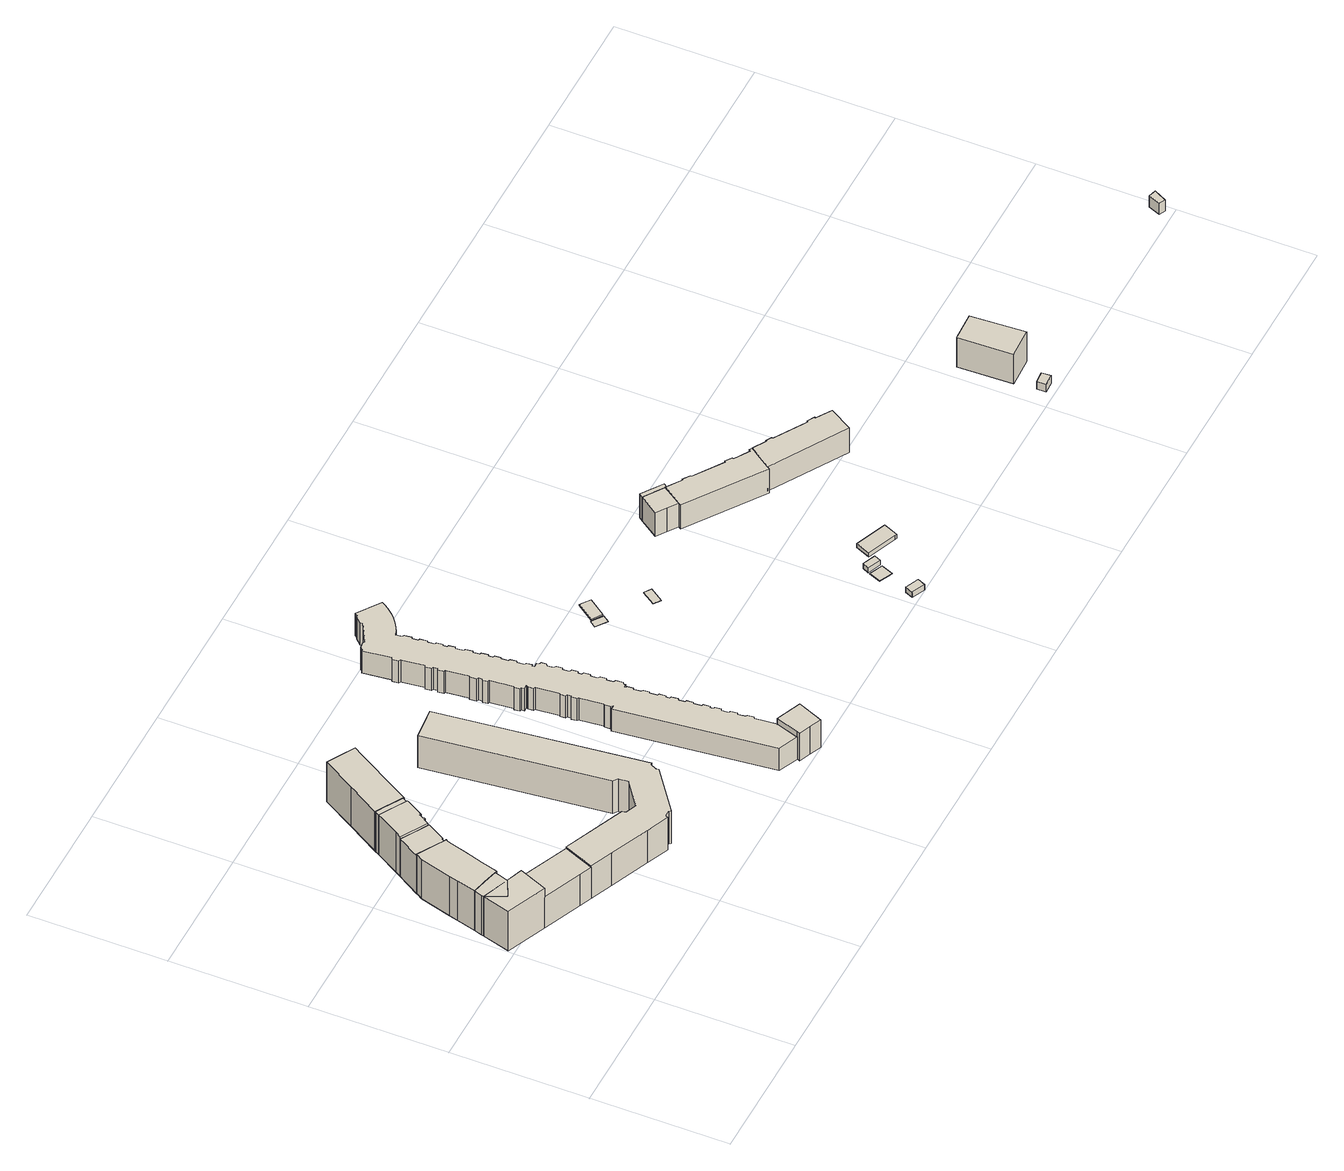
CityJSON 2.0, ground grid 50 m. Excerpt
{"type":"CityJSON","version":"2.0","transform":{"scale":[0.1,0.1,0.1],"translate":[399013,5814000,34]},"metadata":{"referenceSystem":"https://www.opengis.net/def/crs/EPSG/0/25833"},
"CityObjects":{
"building1":{"type":"Building","attributes":{"Gemeindeschluessel":"11000009","BezugspunktDach":"2200","function":"51009_1610","measuredHeight":12.82,"storeysAboveGround":0},"address":[{"country":"Germany","locality":"Berlin"}],"geometry":[{"type":"Solid","lod":"1","boundaries":[[[[0,1,2,3]],[[4,5,6,7]],[[4,7,3,2]],[[5,4,2,1]],[[6,5,1,0]],[[7,6,0,3]]]]}]},
"building2":{"type":"Building","attributes":{"Gemeindeschluessel":"11000009","BezugspunktDach":"2200","function":"51009_1610","measuredHeight":12.54,"storeysAboveGround":0},"address":[{"country":"Germany","locality":"Berlin"}],"geometry":[{"type":"Solid","lod":"1","boundaries":[[[[8,9,10,11]],[[12,13,14,15]],[[12,15,11,10]],[[13,12,10,9]],[[14,13,9,8]],[[15,14,8,11]]]]}]},
"building3":{"type":"Building","attributes":{"Gemeindeschluessel":"11000009","BezugspunktDach":"2200","function":"51009_1610","measuredHeight":14.79,"storeysAboveGround":0},"address":[{"country":"Germany","locality":"Berlin"}],"geometry":[{"type":"Solid","lod":"1","boundaries":[[[[16,17,18,19,20,21,22]],[[23,24,25,26,27,28,29]],[[23,29,22,21]],[[24,23,21,20]],[[25,24,20,19]],[[26,25,19,18]],[[27,26,18,17]],[[28,27,17,16]],[[29,28,16,22]]]]}]},
"building4":{"type":"Building","attributes":{"Gemeindeschluessel":"11000009","BezugspunktDach":"2200","function":"51009_1610","measuredHeight":14.74,"storeysAboveGround":0},"address":[{"country":"Germany","locality":"Berlin"}],"geometry":[{"type":"Solid","lod":"1","boundaries":[[[[30,31,32,33,34,35,36,37,38,39,40]],[[41,42,43,44,45,46,47,48,49,50,51]],[[41,51,40,39]],[[42,41,39,38]],[[43,42,38,37]],[[44,43,37,36]],[[45,44,36,35]],[[46,45,35,34]],[[47,46,34,33]],[[48,47,33,32]],[[49,48,32,31]],[[50,49,31,30]],[[51,50,30,40]]]]}]},
"building5":{"type":"Building","attributes":{"Gemeindeschluessel":"11000009","function":"31001_1010"},"address":[{"country":"Germany","locality":"Berlin","thoroughfareNumber":"30, 31, 31A, 32, 32A, 33","thoroughfareName":"Edisonstraße"},{"country":"Germany","locality":"Berlin","thoroughfareNumber":"17, 18, 18A, 19, 20","thoroughfareName":"Roedernstraße"},{"country":"Germany","locality":"Berlin","thoroughfareNumber":"1, 3, 5, 7, 9","thoroughfareName":"Zeppelinstraße"}],"children":["building5-1","building5-2","building5-3","building5-4","building5-5","building5-6","building5-7","building5-8","building5-9"]},
"building5-1":{"type":"BuildingPart","attributes":{"BezugspunktDach":"2200","measuredHeight":20.43,"storeysAboveGround":4},"parents":["building5"],"geometry":[{"type":"Solid","lod":"1","boundaries":[[[[52,53,54,55,56,57,58,59,60,61,62,63,64,65]],[[66,67,68,69,70,71,72,73,74,75,76,77,78,79]],[[66,79,65,64]],[[67,66,64,63]],[[68,67,63,62]],[[69,68,62,61]],[[70,69,61,60]],[[71,70,60,59]],[[72,71,59,58]],[[73,72,58,57]],[[74,73,57,56]],[[75,74,56,55]],[[76,75,55,54]],[[77,76,54,53]],[[78,77,53,52]],[[79,78,52,65]]]]}]},
"building5-2":{"type":"BuildingPart","attributes":{"BezugspunktDach":"2200","measuredHeight":15.87,"storeysAboveGround":4},"parents":["building5"],"geometry":[{"type":"MultiSurface","lod":"1","boundaries":[[[80,81,82,83,84,85,86,87]],[[88,89,90,91,92,93,94,95]],[[90,89,85,84]],[[91,90,84,83]],[[91,83,91,92]],[[92,82,92,93]],[[94,93,81,80]],[[95,94,80,87]],[[88,95,87,86]],[[89,96,88,86,85]],[[92,91,83,82]],[[93,92,82,81]]]}]},
"building5-3":{"type":"BuildingPart","attributes":{"BezugspunktDach":"2200","measuredHeight":20.41,"storeysAboveGround":4},"parents":["building5"],"geometry":[{"type":"MultiSurface","lod":"1","boundaries":[[[97,98,99,100,101,102,103,104]],[[105,106,107,108,109,110,111,112]],[[105,112,104,103]],[[106,105,103,102]],[[113,114,102,101]],[[115,113,107,101,100]],[[109,108,100,99]],[[110,109,99,98]],[[111,110,98,97]],[[112,111,97,104]],[[107,106,114,113]],[[116,108,107,113,115]]]}]},
"building5-4":{"type":"BuildingPart","attributes":{"BezugspunktDach":"2200","measuredHeight":17.92,"storeysAboveGround":4},"parents":["building5"],"geometry":[{"type":"MultiSurface","lod":"1","boundaries":[[[115,117,118,119,120,121,122,123,124,125,126,127,128,129,114]],[[130,131,132,133,134,135,136,137,138,139,140,141,142,108,106]],[[130,106,114,129]],[[131,130,129,128]],[[132,131,128,127]],[[133,132,127,126]],[[134,133,126,125]],[[143,144,145,134,125,124]],[[136,135,124,123]],[[137,136,123,122]],[[138,137,122,121]],[[139,138,121,120]],[[140,139,120,119]],[[141,140,119,118]],[[142,141,118,117]],[[108,142,117,115]],[[135,146,144,143]],[[147,146,148,134,145,144]],[[107,113,114,106]],[[108,115,113,149,107]]]}]},
"building5-5":{"type":"BuildingPart","attributes":{"BezugspunktDach":"2200","measuredHeight":18.84,"storeysAboveGround":4},"parents":["building5"],"geometry":[{"type":"MultiSurface","lod":"1","boundaries":[[[144,143,150,151,152,153,154,155,156,145]],[[157,158,159,160,161,162,163,135,146,134]],[[157,134,145,156]],[[160,159,154,153]],[[161,160,153,152]],[[162,161,152,151]],[[163,162,151,150]],[[135,163,150,143]],[[158,164,157,156,155]],[[159,158,155,154]],[[146,135,143,144]],[[134,146,165,144,145]]]}]},
"building5-6":{"type":"BuildingPart","attributes":{"BezugspunktDach":"2200","measuredHeight":18.04,"storeysAboveGround":4},"parents":["building5"],"geometry":[{"type":"MultiSurface","lod":"1","boundaries":[[[166,167,168,169,170,171,172,173,174,175,176,177,178,179]],[[180,181,182,183,184,185,186,187,188,189,190,191,159,157]],[[180,157,179,178]],[[181,180,178,177]],[[183,182,176,175]],[[184,183,175,174]],[[185,184,174,173]],[[186,185,173,172]],[[187,186,172,171]],[[188,187,171,170]],[[189,188,170,169]],[[190,189,169,168]],[[191,190,168,167]],[[159,191,167,166]],[[157,156,155,154,159,166,179]],[[182,181,177,176]],[[158,155,156,157]],[[159,154,155,158]]]}]},
"building5-7":{"type":"BuildingPart","attributes":{"BezugspunktDach":"2200","measuredHeight":18.04,"storeysAboveGround":4},"parents":["building5"],"geometry":[{"type":"MultiSurface","lod":"1","boundaries":[[[176,192,193,177]],[[79,77,182,181]],[[79,181,177,193]],[[53,52,65,193,192]],[[182,77,192,176]],[[77,78,52,53]],[[78,79,65,52]],[[181,182,176,177]]]}]},
"building5-8":{"type":"BuildingPart","attributes":{"BezugspunktDach":"2200","measuredHeight":14.63,"storeysAboveGround":4},"parents":["building5"],"geometry":[{"type":"MultiSurface","lod":"1","boundaries":[[[194,195,196,197,198,199,200,201,202,203,204,205,206,207,208,209,210,211,212,213]],[[91,214,215,216,217,218,219,220,221,222,223,224,225,226,227,228,229,230,231,93]],[[83,82,92,82,81,232,213,212]],[[214,91,212,211]],[[215,214,211,210]],[[216,215,210,209]],[[217,216,209,208]],[[218,217,208,207]],[[219,218,207,206]],[[220,219,206,205]],[[221,220,205,204]],[[222,221,204,203]],[[223,222,203,202]],[[224,223,202,201]],[[225,224,201,200]],[[226,225,200,199]],[[227,226,199,198]],[[228,227,198,197]],[[229,228,197,196]],[[230,229,196,195]],[[231,230,195,194]],[[93,231,194,213]],[[91,92,82,83]],[[93,232,81,82,92]]]}]},
"building5-9":{"type":"BuildingPart","attributes":{"BezugspunktDach":"2200","measuredHeight":20.41,"storeysAboveGround":4},"parents":["building5"],"geometry":[{"type":"MultiSurface","lod":"1","boundaries":[[[233,234,98,104,235]],[[112,110,89,95,236]],[[112,236,235,104]],[[110,112,104,98]],[[89,110,98,234]],[[87,86,85,234,233]],[[236,95,233,235]],[[95,88,86,87]],[[88,89,85,86]]]}]},
"building6":{"type":"Building","attributes":{"Gemeindeschluessel":"11000009","function":"31001_1010"},"address":[{"country":"Germany","locality":"Berlin","thoroughfareNumber":"2","thoroughfareName":"An der Wuhlheide"},{"country":"Germany","locality":"Berlin","thoroughfareNumber":"10, 11, 12, 13, 14A, 14B, 8, 9","thoroughfareName":"Roedernstraße"},{"country":"Germany","locality":"Berlin","thoroughfareNumber":"11","thoroughfareName":"Zeppelinstraße"}],"children":["building6-1","building6-2"]},
"building6-1":{"type":"BuildingPart","attributes":{"BezugspunktDach":"2200","measuredHeight":14.46,"storeysAboveGround":3},"parents":["building6"],"geometry":[{"type":"MultiSurface","lod":"1","boundaries":[[[237,238,239,240,241,242,243]],[[244,245,246,247,248,249,250]],[[244,250,243,242]],[[251,252,244,242,241]],[[246,245,241,240]],[[247,246,240,239]],[[248,247,239,238]],[[249,248,238,237]],[[250,249,237,243]],[[245,244,252,251]]]}]},
"building6-2":{"type":"BuildingPart","attributes":{"BezugspunktDach":"2200","measuredHeight":9.96,"storeysAboveGround":3},"parents":["building6"],"geometry":[{"type":"MultiSurface","lod":"1","boundaries":[[[253,254,255,256,257,258,259,260,261,262,263,264,265,266,267,268,269,270,271,272,273,274,275,276,277,278,279,280,281,282,283,284,285,286,287,288,289,290,291,292,293,294,295,296,252,251,297,298,299,300,301,302,303,304,305,306,307,308,309,310,311,312,313,314,315,316,317,318,319,320,321,322,323,324,325,326,327,328,329,330,331,332,333,334,335,336,337,338,339,340,341,342,343,344,345,346,347,348,349,350,351,352,353,354,355,356,357,358,359,360,361,362,363,364,365,366,367,368,369,370,371,372,373,374,375,376,377,378,379,380,381,382,383,384,385,386,387,388,389,390,391,392,393,394,395,396,397,398,399,400,401,402,403,404,405,406,407,408,409,410,411,412,413,414,415,416,417]],[[418,419,420,421,422,423,424,425,426,427,428,429,430,431,432,433,434,435,436,437,438,439,440,441,442,443,444,445,446,447,448,449,450,451,452,453,454,455,456,457,458,459,460,461,462,463,464,465,466,467,468,469,470,471,472,473,474,475,476,477,478,479,480,481,482,483,484,485,486,487,488,489,490,491,492,493,494,495,496,497,498,499,500,501,502,503,504,505,506,507,508,509,510,511,512,513,514,515,516,517,518,519,520,521,522,523,524,525,526,527,528,529,530,531,532,533,534,535,536,537,538,539,540,541,542,543,544,545,546,547,548,549,550,551,552,553,554,555,556,557,558,559,560,561,562,563,564,565,566,567,568,569,570,571,572,573,574,575,576,577,578,579,580,581,582,583,584]],[[418,584,417,416]],[[419,418,416,415]],[[420,419,415,414]],[[421,420,414,413]],[[422,421,413,412]],[[423,422,412,411]],[[424,423,411,410]],[[425,424,410,409]],[[426,425,409,408]],[[427,426,408,407]],[[428,427,407,406]],[[429,428,406,405]],[[430,429,405,404]],[[431,430,404,403]],[[432,431,403,402]],[[433,432,402,401]],[[434,433,401,400]],[[435,434,400,399]],[[436,435,399,398]],[[437,436,398,397]],[[438,437,397,396]],[[439,438,396,395]],[[440,439,395,394]],[[441,440,394,393]],[[442,441,393,392]],[[443,442,392,391]],[[444,443,391,390]],[[445,444,390,389]],[[446,445,389,388]],[[447,446,388,387]],[[448,447,387,386]],[[449,448,386,385]],[[450,449,385,384]],[[451,450,384,383]],[[452,451,383,382]],[[453,452,382,381]],[[454,453,381,380]],[[455,454,380,379]],[[456,455,379,378]],[[457,456,378,377]],[[458,457,377,376]],[[459,458,376,375]],[[460,459,375,374]],[[461,460,374,373]],[[462,461,373,372]],[[463,462,372,371]],[[464,463,371,370]],[[465,464,370,369]],[[466,465,369,368]],[[467,466,368,367]],[[468,467,367,366]],[[469,468,366,365]],[[470,469,365,364]],[[471,470,364,363]],[[472,471,363,362]],[[473,472,362,361]],[[474,473,361,360]],[[475,474,360,359]],[[476,475,359,358]],[[477,476,358,357]],[[478,477,357,356]],[[479,478,356,355]],[[480,479,355,354]],[[481,480,354,353]],[[482,481,353,352]],[[483,482,352,351]],[[484,483,351,350]],[[485,484,350,349]],[[486,485,349,348]],[[487,486,348,347]],[[488,487,347,346]],[[489,488,346,345]],[[490,489,345,344]],[[491,490,344,343]],[[492,491,343,342]],[[493,492,342,341]],[[494,493,341,340]],[[495,494,340,339]],[[496,495,339,338]],[[497,496,338,337]],[[498,497,337,336]],[[499,498,336,335]],[[500,499,335,334]],[[501,500,334,333]],[[502,501,333,332]],[[503,502,332,331]],[[504,503,331,330]],[[505,504,330,329]],[[506,505,329,328]],[[507,506,328,327]],[[508,507,327,326]],[[509,508,326,325]],[[510,509,325,324]],[[511,510,324,323]],[[512,511,323,322]],[[513,512,322,321]],[[514,513,321,320]],[[515,514,320,319]],[[516,515,319,318]],[[517,516,318,317]],[[518,517,317,316]],[[519,518,316,315]],[[520,519,315,314]],[[521,520,314,313]],[[522,521,313,312]],[[523,522,312,311]],[[524,523,311,310]],[[525,524,310,309]],[[526,525,309,308]],[[527,526,308,307]],[[528,527,307,306]],[[529,528,306,305]],[[530,529,305,304]],[[531,530,304,303]],[[532,531,303,302]],[[533,532,302,301]],[[534,533,301,300]],[[535,534,300,299]],[[536,535,299,298]],[[537,536,298,297]],[[538,537,297,251]],[[539,538,245,244]],[[540,539,252,296]],[[541,540,296,295]],[[542,541,295,294]],[[543,542,294,293]],[[544,543,293,292]],[[545,544,292,291]],[[546,545,291,290]],[[547,546,290,289]],[[548,547,289,288]],[[549,548,288,287]],[[550,549,287,286]],[[551,550,286,285]],[[552,551,285,284]],[[553,552,284,283]],[[554,553,283,282]],[[555,554,282,281]],[[556,555,281,280]],[[557,556,280,279]],[[558,557,279,278]],[[559,558,278,277]],[[560,559,277,276]],[[561,560,276,275]],[[562,561,275,274]],[[563,562,274,273]],[[564,563,273,272]],[[565,564,272,271]],[[566,565,271,270]],[[567,566,270,269]],[[568,567,269,268]],[[569,568,268,267]],[[570,569,267,266]],[[571,570,266,265]],[[572,571,265,264]],[[573,572,264,263]],[[574,573,263,262]],[[575,574,262,261]],[[576,575,261,260]],[[577,576,260,259]],[[578,577,259,258]],[[579,578,258,257]],[[580,579,257,256]],[[581,580,256,255]],[[582,581,255,254]],[[583,582,254,253]],[[584,583,253,417]],[[244,245,251,252]]]}]},
"building7":{"type":"Building","attributes":{"Gemeindeschluessel":"11000009","BezugspunktDach":"2200","function":"31001_2000","measuredHeight":0.05,"storeysAboveGround":1},"address":[{"country":"Germany","locality":"Berlin","thoroughfareNumber":"2 (2)","thoroughfareName":"An der Wuhlheide"}],"geometry":[{"type":"Solid","lod":"1","boundaries":[[[[585,586,587,588]],[[589,590,591,592]],[[589,592,588,587]],[[590,589,587,586]],[[591,590,586,585]],[[592,591,585,588]]]]}]},
"building8":{"type":"Building","attributes":{"Gemeindeschluessel":"11000009","BezugspunktDach":"2200","function":"31001_2000","measuredHeight":0.438,"storeysAboveGround":1},"address":[{"country":"Germany","locality":"Berlin","thoroughfareNumber":"2 (1)","thoroughfareName":"An der Wuhlheide"}],"geometry":[{"type":"Solid","lod":"1","boundaries":[[[[593,594,595,596]],[[597,598,599,600]],[[597,600,596,595]],[[598,597,595,594]],[[599,598,594,593]],[[600,599,593,596]]]]}]},
"building9":{"type":"Building","attributes":{"Gemeindeschluessel":"11000009","BezugspunktDach":"2200","function":"31001_2000","measuredHeight":0.263,"storeysAboveGround":1},"address":[{"country":"Germany","locality":"Berlin","thoroughfareNumber":"2 (3)","thoroughfareName":"An der Wuhlheide"}],"geometry":[{"type":"Solid","lod":"1","boundaries":[[[[601,602,603,604]],[[605,606,607,608]],[[605,608,604,603]],[[606,605,603,602]],[[607,606,602,601]],[[608,607,601,604]]]]}]},
"building10":{"type":"Building","attributes":{"Gemeindeschluessel":"11000009","BezugspunktDach":"2200","function":"31001_2463","measuredHeight":2.37,"storeysAboveGround":1},"address":[{"country":"Germany","locality":"Berlin","thoroughfareNumber":"2 (14)","thoroughfareName":"An der Wuhlheide"}],"geometry":[{"type":"Solid","lod":"1","boundaries":[[[[609,610,611,612,613,614]],[[615,616,617,618,619,620]],[[615,620,614,613]],[[616,615,613,612]],[[617,616,612,611]],[[618,617,611,610]],[[619,618,610,609]],[[620,619,609,614]]]]}]},
"building11":{"type":"Building","attributes":{"Gemeindeschluessel":"11000009","BezugspunktDach":"2200","function":"31001_2000","measuredHeight":0.154,"storeysAboveGround":1},"address":[{"country":"Germany","locality":"Berlin","thoroughfareNumber":"2 (16)","thoroughfareName":"An der Wuhlheide"}],"geometry":[{"type":"Solid","lod":"1","boundaries":[[[[621,622,623,624,625]],[[626,627,628,629,630]],[[626,630,625,624]],[[627,626,624,623]],[[628,627,623,622]],[[629,628,622,621]],[[630,629,621,625]]]]}]},
"building12":{"type":"Building","attributes":{"Gemeindeschluessel":"11000009","BezugspunktDach":"2200","function":"31001_2000","measuredHeight":2.65,"storeysAboveGround":1},"address":[{"country":"Germany","locality":"Berlin","thoroughfareNumber":"2 (17)","thoroughfareName":"An der Wuhlheide"}],"geometry":[{"type":"Solid","lod":"1","boundaries":[[[[631,632,633,634]],[[635,636,637,638]],[[635,638,634,633]],[[636,635,633,632]],[[637,636,632,631]],[[638,637,631,634]]]]}]},
"building13":{"type":"Building","attributes":{"Gemeindeschluessel":"11000009","BezugspunktDach":"2200","function":"31001_2000","measuredHeight":1.77,"storeysAboveGround":1},"address":[{"country":"Germany","locality":"Berlin","thoroughfareNumber":"2 (10)","thoroughfareName":"An der Wuhlheide"}],"geometry":[{"type":"Solid","lod":"1","boundaries":[[[[639,640,641,642,643]],[[644,645,646,647,648]],[[644,648,643,642]],[[645,644,642,641]],[[646,645,641,640]],[[647,646,640,639]],[[648,647,639,643]]]]}]},
"building14":{"type":"Building","attributes":{"Gemeindeschluessel":"11000009","function":"31001_1010"},"address":[{"country":"Germany","locality":"Berlin","thoroughfareNumber":"14, 16, 18, 20, 22","thoroughfareName":"An der Wuhlheide"}],"children":["building14-1","building14-2","building14-3","building14-4"]},
"building14-1":{"type":"BuildingPart","attributes":{"BezugspunktDach":"2200","measuredHeight":12.89,"storeysAboveGround":2},"parents":["building14"],"geometry":[{"type":"MultiSurface","lod":"1","boundaries":[[[649,650,651,652,653,654,655,656,657,658,659,660,661,662,663,664,665,666,667]],[[668,669,670,671,672,673,674,675,676,677,678,679,680,681,682,683,684,685,686]],[[668,686,667,666]],[[687,688,666,665]],[[670,689,687,669,665,664]],[[690,691,664,663]],[[672,671,663,662]],[[673,672,662,661]],[[674,673,661,660]],[[675,674,660,659]],[[676,675,659,658]],[[677,676,658,657]],[[678,677,657,656]],[[679,678,656,655]],[[680,679,655,654]],[[681,680,654,653]],[[682,681,653,652]],[[685,684,650,649]],[[686,685,649,667]],[[669,668,688,687]],[[669,687,689,670,692]],[[671,670,691,690]],[[683,693,694,651]],[[652,694,693,682]],[[695,684,683,651,650]]]}]},
"building14-2":{"type":"BuildingPart","attributes":{"BezugspunktDach":"2200","measuredHeight":12.57,"storeysAboveGround":2},"parents":["building14"],"geometry":[{"type":"MultiSurface","lod":"1","boundaries":[[[696,688,689,697,698,699]],[[700,701,670,668,702,703]],[[700,703,699,698]],[[702,668,688,696]],[[703,702,696,699]],[[701,700,698,697]],[[704,705,689,670]],[[701,697,705,706,704]],[[668,669,687,688]],[[689,687,669,670]]]}]},
"building14-3":{"type":"BuildingPart","attributes":{"BezugspunktDach":"2200","measuredHeight":12.81,"storeysAboveGround":2},"parents":["building14"],"geometry":[{"type":"MultiSurface","lod":"1","boundaries":[[[707,708,709,710,711,712,713,714,715,716,717,718,719]],[[693,682,720,721,722,723,724,725,726,727,728,729,684]],[[694,651,650,684,719,718]],[[652,694,718,717]],[[720,682,717,716]],[[721,720,716,715]],[[722,721,715,714]],[[723,722,714,713]],[[724,723,713,712]],[[725,724,712,711]],[[726,725,711,710]],[[727,726,710,709]],[[728,727,709,708]],[[729,728,708,707]],[[684,729,707,719]],[[693,683,651,694]],[[683,684,650,651]],[[682,693,694,652]]]}]},
"building14-4":{"type":"BuildingPart","attributes":{"BezugspunktDach":"2200","measuredHeight":12.8,"storeysAboveGround":2},"parents":["building14"],"geometry":[{"type":"MultiSurface","lod":"1","boundaries":[[[730,690,731,732,733,734]],[[735,736,737,671,704,700]],[[735,700,734,733]],[[736,735,733,732]],[[737,736,732,731]],[[671,737,731,690]],[[705,689,691,730]],[[698,697,705,704,730,734]],[[671,690,691,670]],[[704,670,689,705]],[[738,700,739,701,697,698]],[[701,704,705,697]]]}]},
"building15":{"type":"Building","attributes":{"Gemeindeschluessel":"11000009","BezugspunktDach":"2200","function":"31001_2000","measuredHeight":3.51,"storeysAboveGround":1},"address":[{"country":"Germany","locality":"Berlin","thoroughfareNumber":"5 (1)","thoroughfareName":"Fontanestraße"}],"geometry":[{"type":"Solid","lod":"1","boundaries":[[[[740,741,742,743]],[[744,745,746,747]],[[744,747,743,742]],[[745,744,742,741]],[[746,745,741,740]],[[747,746,740,743]]]]}]},
"building16":{"type":"Building","attributes":{"Gemeindeschluessel":"11000009","BezugspunktDach":"2200","function":"31001_1010","measuredHeight":15.71,"storeysAboveGround":3},"address":[{"country":"Germany","locality":"Berlin","thoroughfareNumber":"7","thoroughfareName":"Fontanestraße"}],"geometry":[{"type":"Solid","lod":"1","boundaries":[[[[748,749,750,751]],[[752,753,754,755]],[[752,755,751,750]],[[753,752,750,749]],[[754,753,749,748]],[[755,754,748,751]]]]}]},
"building17":{"type":"Building","attributes":{"Gemeindeschluessel":"11000009","BezugspunktDach":"2200","function":"31001_2000","measuredHeight":5.04,"storeysAboveGround":1},"address":[{"country":"Germany","locality":"Berlin","thoroughfareNumber":"34 (1)","thoroughfareName":"An der Wuhlheide"}],"geometry":[{"type":"Solid","lod":"1","boundaries":[[[[756,757,758,759]],[[760,761,762,763]],[[760,763,759,758]],[[761,760,758,757]],[[762,761,757,756]],[[763,762,756,759]]]]}]}
},
"vertices":[
[170,632,138],[186,692,138],[174,695,138],[157,636,138],[174,695,10],[186,692,10],[170,632,10],[157,636,10],
[205,761,133],[220,817,133],[210,818,133],[194,763,133],[210,818,8],[220,817,8],[205,761,8],[194,763,8],
[220,843,158],[226,836,158],[239,859,158],[232,864,158],[229,860,158],[225,862,158],[215,845,158],[225,862,10],[229,860,10],[232,864,10],[239,859,10],[226,836,10],[220,843,10],[215,845,10],
[267,925,157],[272,919,157],[300,962,157],[291,967,157],[290,964,157],[285,967,157],[276,951,157],[280,949,157],[277,944,157],[273,947,157],[262,928,157],[273,947,10],[277,944,10],[280,949,10],[276,951,10],[285,967,10],[290,964,10],[291,967,10],[300,962,10],[272,919,10],[267,925,10],[262,928,10],
[289,1076,185],[333,1050,185],[338,1047,185],[341,1052,185],[357,1080,185],[389,1134,185],[431,1205,185],[460,1254,185],[480,1287,185],[430,1315,185],[381,1343,185],[311,1223,185],[241,1106,185],[240,1104,185],[241,1106,7],[311,1223,7],[381,1343,7],[430,1315,7],[480,1287,7],[460,1254,7],[431,1205,7],[389,1134,7],[357,1080,7],[341,1052,7],[338,1047,7],[333,1050,7],[289,1076,7],[240,1104,7],
[293,400,147],[336,381,147],[359,437,147],[382,492,147],[196,572,147],[192,563,147],[173,516,147],[150,460,147],[173,516,7],[192,563,7],[196,572,7],[382,492,7],[359,437,7],[336,381,7],[293,400,7],[150,460,7],[184,542,7],
[67,553,187],[132,586,187],[138,604,187],[148,635,187],[96,648,187],[44,660,187],[35,631,187],[33,623,187],[35,631,7],[44,660,7],[96,648,7],[148,635,7],[138,604,7],[132,586,7],[67,553,7],[33,623,7],[96,648,186],[44,660,186],[148,635,186],[148,635,126],
[156,633,186],[157,636,186],[174,695,186],[194,763,186],[210,818,186],[215,835,186],[220,843,186],[215,845,186],[119,901,186],[119,900,186],[105,876,186],[72,761,186],[63,729,186],[63,729,7],[72,761,7],[105,876,7],[119,900,7],[119,901,7],[215,845,7],[220,843,7],[215,835,7],[210,818,7],[194,763,7],[174,695,7],[157,636,7],[156,633,7],[215,845,177],[167,873,177],[119,901,177],[167,873,7],[167,873,57],[134,892,7],[96,648,176],
[225,862,177],[229,860,177],[232,864,177],[267,925,177],[262,928,177],[215,955,177],[168,982,177],[168,982,7],[215,955,7],[262,928,7],[267,925,7],[232,864,7],[229,860,7],[225,862,7],[187,971,7],[167,873,119],
[262,928,187],[273,947,187],[277,944,187],[280,949,187],[276,951,187],[285,967,187],[290,964,187],[291,967,187],[327,1028,187],[328,1031,187],[324,1034,187],[230,1088,187],[180,1003,187],[168,982,187],[180,1003,7],[230,1088,7],[324,1034,7],[328,1031,7],[327,1028,7],[291,967,7],[290,964,7],[285,967,7],[276,951,7],[280,949,7],[277,944,7],[273,947,7],
[333,1050,187],[240,1104,187],
[419,346,154],[562,285,154],[643,251,154],[647,260,154],[668,260,154],[674,253,154],[831,370,154],[828,378,154],[839,401,154],[847,404,154],[762,1153,154],[646,1141,154],[719,482,154],[736,470,154],[739,434,154],[647,368,154],[608,383,154],[605,397,154],[382,492,154],[336,381,154],[605,397,7],[608,383,7],[647,368,7],[739,434,7],[736,470,7],[719,482,7],[646,1141,7],[762,1153,7],[847,404,7],[839,401,7],[828,378,7],[831,370,7],[674,253,7],[668,260,7],[647,260,7],[643,251,7],[562,285,7],[419,346,7],[336,381,87],
[150,460,187],[192,563,187],[5,522,187],[5,522,7],
[1235,20,131],[1277,2,131],[1282,13,131],[1316,94,131],[1225,132,131],[1197,48,131],[1192,37,131],[1197,48,7],[1225,132,7],[1316,94,7],[1282,13,7],[1277,2,7],[1235,20,7],[1192,37,7],[1225,132,106],[1197,48,106],
[978,1388,106],[972,1383,106],[974,1361,106],[981,1358,106],[991,1275,106],[985,1272,106],[987,1251,106],[994,1248,106],[995,1233,106],[989,1230,106],[992,1209,106],[998,1207,106],[1007,1126,106],[1002,1123,106],[1004,1099,106],[1011,1095,106],[1012,1082,106],[1007,1078,106],[1009,1060,106],[1015,1058,106],[1024,976,106],[1019,972,106],[1021,952,106],[1027,950,106],[1029,939,106],[1045,941,106],[1045,937,106],[1041,933,106],[1043,914,106],[1048,910,106],[1057,827,106],[1053,824,106],[1055,806,106],[1060,802,106],[1061,789,106],[1057,786,106],[1059,766,106],[1064,763,106],[1073,679,106],[1069,674,106],[1071,652,106],[1077,646,106],[1062,646,106],[1125,78,106],[1217,210,106],[1223,214,106],[1220,237,106],[1214,240,106],[1211,267,106],[1217,271,106],[1214,294,106],[1208,296,106],[1206,322,106],[1211,325,106],[1209,347,106],[1203,349,106],[1202,359,106],[1207,362,106],[1205,386,106],[1199,388,106],[1196,416,106],[1201,420,106],[1199,442,106],[1193,444,106],[1190,467,106],[1196,471,106],[1193,494,106],[1187,497,106],[1186,509,106],[1191,513,106],[1189,535,106],[1183,538,106],[1180,565,106],[1185,568,106],[1183,590,106],[1177,593,106],[1174,618,106],[1179,623,106],[1177,643,106],[1171,648,106],[1171,650,106],[1183,652,106],[1182,658,106],[1189,663,106],[1187,689,106],[1179,692,106],[1176,716,106],[1183,721,106],[1181,742,106],[1173,747,106],[1171,770,106],[1177,775,106],[1175,797,106],[1167,801,106],[1166,813,106],[1173,817,106],[1171,838,106],[1163,841,106],[1160,864,106],[1167,870,106],[1165,891,106],[1157,895,106],[1155,918,106],[1162,924,106],[1160,941,106],[1152,945,106],[1151,954,106],[1135,953,106],[1134,961,106],[1139,964,106],[1137,984,106],[1131,986,106],[1128,1012,106],[1133,1017,106],[1130,1038,106],[1124,1042,106],[1122,1066,106],[1126,1069,106],[1124,1090,106],[1118,1093,106],[1116,1108,106],[1121,1112,106],[1118,1135,106],[1113,1137,106],[1110,1160,106],[1115,1164,106],[1112,1189,106],[1106,1192,106],[1103,1220,106],[1108,1223,106],[1105,1245,106],[1099,1247,106],[1098,1260,106],[1103,1265,106],[1100,1286,106],[1094,1289,106],[1091,1313,106],[1096,1317,106],[1093,1342,106],[1087,1344,106],[1085,1365,106],[1090,1370,106],[1087,1395,106],[1081,1398,106],[1078,1420,106],[1093,1426,106],[1107,1434,106],[1121,1442,106],[1134,1451,106],[1146,1461,106],[1158,1472,106],[1168,1484,106],[1178,1496,106],[1187,1509,106],[1195,1523,106],[1113,1581,106],[1106,1570,106],[1100,1570,106],[1080,1547,106],[1081,1540,106],[1007,1498,106],[999,1502,106],[978,1499,106],[972,1490,106],[966,1489,106],[972,1490,6],[978,1499,6],[999,1502,6],[1007,1498,6],[1081,1540,6],[1080,1547,6],[1100,1570,6],[1106,1570,6],[1113,1581,6],[1195,1523,6],[1187,1509,6],[1178,1496,6],[1168,1484,6],[1158,1472,6],[1146,1461,6],[1134,1451,6],[1121,1442,6],[1107,1434,6],[1093,1426,6],[1078,1420,6],[1081,1398,6],[1087,1395,6],[1090,1370,6],[1085,1365,6],[1087,1344,6],[1093,1342,6],[1096,1317,6],[1091,1313,6],[1094,1289,6],[1100,1286,6],[1103,1265,6],[1098,1260,6],[1099,1247,6],[1105,1245,6],[1108,1223,6],[1103,1220,6],[1106,1192,6],[1112,1189,6],[1115,1164,6],[1110,1160,6],[1113,1137,6],[1118,1135,6],[1121,1112,6],[1116,1108,6],[1118,1093,6],[1124,1090,6],[1126,1069,6],[1122,1066,6],[1124,1042,6],[1130,1038,6],[1133,1017,6],[1128,1012,6],[1131,986,6],[1137,984,6],[1139,964,6],[1134,961,6],[1135,953,6],[1151,954,6],[1152,945,6],[1160,941,6],[1162,924,6],[1155,918,6],[1157,895,6],[1165,891,6],[1167,870,6],[1160,864,6],[1163,841,6],[1171,838,6],[1173,817,6],[1166,813,6],[1167,801,6],[1175,797,6],[1177,775,6],[1171,770,6],[1173,747,6],[1181,742,6],[1183,721,6],[1176,716,6],[1179,692,6],[1187,689,6],[1189,663,6],[1182,658,6],[1183,652,6],[1171,650,6],[1171,648,6],[1177,643,6],[1179,623,6],[1174,618,6],[1177,593,6],[1183,590,6],[1185,568,6],[1180,565,6],[1183,538,6],[1189,535,6],[1191,513,6],[1186,509,6],[1187,497,6],[1193,494,6],[1196,471,6],[1190,467,6],[1193,444,6],[1199,442,6],[1201,420,6],[1196,416,6],[1199,388,6],[1205,386,6],[1207,362,6],[1202,359,6],[1203,349,6],[1209,347,6],[1211,325,6],[1206,322,6],[1208,296,6],[1214,294,6],[1217,271,6],[1211,267,6],[1214,240,6],[1220,237,6],[1223,214,6],[1217,210,6],[1225,132,6],[1197,48,6],[1125,78,6],[1062,646,6],[1077,646,6],[1071,652,6],[1069,674,6],[1073,679,6],[1064,763,6],[1059,766,6],[1057,786,6],[1061,789,6],[1060,802,6],[1055,806,6],[1053,824,6],[1057,827,6],[1048,910,6],[1043,914,6],[1041,933,6],[1045,937,6],[1045,941,6],[1029,939,6],[1027,950,6],[1021,952,6],[1019,972,6],[1024,976,6],[1015,1058,6],[1009,1060,6],[1007,1078,6],[1012,1082,6],[1011,1095,6],[1004,1099,6],[1002,1123,6],[1007,1126,6],[998,1207,6],[992,1209,6],[989,1230,6],[995,1233,6],[994,1248,6],[987,1251,6],[985,1272,6],[991,1275,6],[981,1358,6],[974,1361,6],[972,1383,6],[978,1388,6],[966,1489,6],
[1513,867,7],[1530,890,7],[1490,919,7],[1473,896,7],[1490,919,6],[1530,890,6],[1513,867,6],[1473,896,6],
[1533,895,10],[1578,958,10],[1542,984,10],[1496,920,10],[1542,984,6],[1578,958,6],[1533,895,6],[1496,920,6],
[1671,752,10],[1705,801,10],[1681,818,10],[1648,769,10],[1681,818,7],[1705,801,7],[1671,752,7],[1648,769,7],
[2026,23,32],[2073,2,32],[2087,31,32],[2039,52,32],[2038,52,32],[2025,23,32],[2038,52,8],[2039,52,8],[2087,31,8],[2073,2,8],[2026,23,8],[2025,23,8],
[2091,130,10],[2096,128,10],[2114,172,10],[2065,193,10],[2047,150,10],[2065,193,8],[2114,172,8],[2096,128,8],[2091,130,8],[2047,150,8],
[2116,179,31],[2126,203,31],[2079,223,31],[2068,199,31],[2079,223,9],[2126,203,9],[2116,179,9],[2068,199,9],
[2244,186,26],[2251,183,26],[2273,236,26],[2158,282,26],[2136,229,26],[2158,282,8],[2273,236,8],[2251,183,8],[2244,186,8],[2136,229,8],
[2269,645,115],[2274,653,115],[2300,691,115],[2331,735,115],[2322,741,115],[2317,734,115],[2261,770,115],[2264,774,115],[2241,790,115],[2237,786,115],[2131,859,115],[2133,862,115],[2108,879,115],[2106,876,115],[2056,910,115],[2051,914,115],[2023,872,115],[2004,844,115],[1998,834,115],[2004,844,6],[2023,872,6],[2051,914,6],[2056,910,6],[2106,876,6],[2108,879,6],[2133,862,6],[2131,859,6],[2237,786,6],[2241,790,6],[2264,774,6],[2261,770,6],[2317,734,6],[2322,741,6],[2331,735,6],[2300,691,6],[2274,653,6],[2269,645,6],[1998,834,6],[2023,872,113],[2004,844,113],[2051,914,113],[2056,910,114],[2051,914,114],[2038,895,6],[2303,695,6],[2303,695,115],[2274,653,101],
[1969,869,113],[2016,938,113],[1980,963,113],[1933,894,113],[1980,963,6],[2016,938,6],[1969,869,6],[1933,894,6],[2018,937,6],[2018,937,113],[2018,937,38],
[2547,489,116],[2597,573,116],[2542,608,116],[2545,611,116],[2519,626,116],[2516,622,116],[2399,694,116],[2401,698,116],[2381,709,116],[2380,705,116],[2331,735,116],[2303,695,116],[2274,653,116],[2380,705,6],[2381,709,6],[2401,698,6],[2399,694,6],[2516,622,6],[2519,626,6],[2545,611,6],[2542,608,6],[2597,573,6],[2547,489,6],
[2018,937,114],[2065,924,114],[2027,950,114],[1990,976,114],[1980,963,114],[1990,976,6],[2027,950,6],[2065,924,6],[1980,963,73],[1991,956,6],
[3057,26,50],[3100,28,50],[3098,62,50],[3056,59,50],[3098,62,15],[3100,28,15],[3057,26,15],[3056,59,15],
[3049,137,147],[3160,142,147],[3148,342,147],[3042,337,147],[3148,342,13],[3160,142,13],[3049,137,13],[3042,337,13],
[3973,28,64],[3997,74,64],[3969,83,64],[3951,39,64],[3969,83,14],[3997,74,14],[3973,28,14],[3951,39,14]
]}
